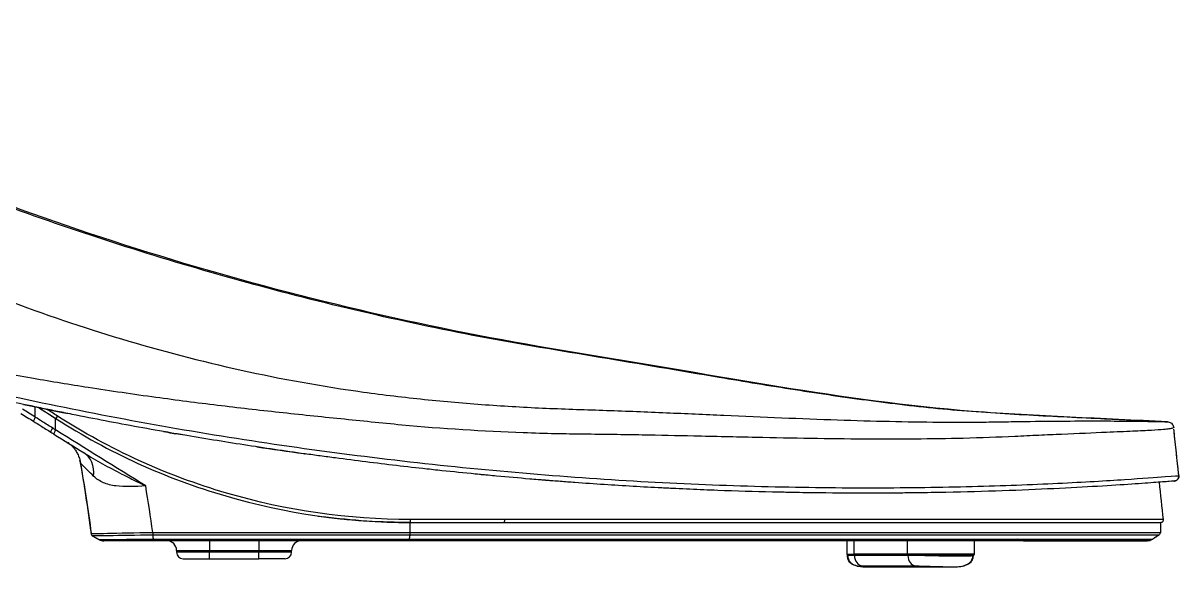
# Model space of a CAD drawing. Header units: millimetres. Extents: x 28 to 2363, y 8 to 1657.
# Drawn here: x 526.1 to 877.9, y 541.2 to 706.8 of the extents above; entities that cross this region are included whole.
import ezdxf

# ---------------------------------------------------------------- set-up
doc = ezdxf.new("R2010")
doc.units = ezdxf.units.MM
doc.layers.add('1LINE', color=7, linetype='CONTINUOUS')

msp = doc.modelspace()

# ---------------------------------------------------------------- linework, layer by layer
at = {"layer": '1LINE', "linetype": 'Continuous'}
for p, q in [((529.79, 586.75), (529.78, 589.91)), ((535.98, 582.88), (535.97, 586.35)), ((582.82, 549.12), (582.82, 546.12)), ((597.82, 549.12), (597.82, 546.12)), ((572.82, 546.12), (572.82, 545.62)), ((572.82, 546.12), (582.82, 546.12)), ((582.82, 545.62), (572.82, 545.62)), ((582.82, 545.62), (582.82, 546.12)), ((582.82, 546.12), (597.82, 546.12)), ((597.82, 545.62), (582.82, 545.62)), ((582.82, 543.62), (582.82, 545.62)), ((597.82, 546.12), (597.82, 545.62)), ((597.82, 543.62), (597.82, 545.62)), ((574.82, 543.62), (582.82, 543.62)), ((582.82, 543.62), (597.82, 543.62))]:
    msp.add_line(p, q, dxfattribs=at)
at = {"layer": '1LINE'}
for p, q in [((667.07, 569.11), (667.07, 569.11)), ((685.16, 567.52), (685.16, 567.52)), ((720.5, 565.2), (720.49, 565.2)), ((754.18, 563.94), (754.18, 563.94)), ((786.2, 563.61), (786.2, 563.61)), ((643.94, 551.67), (643.94, 554.67)), ((872.37, 554.72), (872.45, 554.72)), ((776.83, 549.12), (776.83, 545.06)), ((779.11, 545.06), (779.11, 549.12)), ((795.35, 545.06), (795.35, 549.12)), ((815.68, 545.06), (815.68, 549.12)), ((830.61, 549.12), (868.35, 549.12)), ((597.82, 546.12), (607.82, 546.12)), ((607.82, 545.62), (597.82, 545.62)), ((607.82, 545.62), (607.82, 546.12)), ((605.82, 543.62), (597.82, 543.62)), ((776.83, 545.06), (779.11, 545.06)), ((776.97, 544.76), (776.97, 544.55)), ((776.97, 544.76), (779.18, 544.76)), ((779.34, 544.76), (777.13, 544.76)), ((795.35, 545.06), (779.11, 545.06)), ((779.18, 544.76), (779.18, 544.64)), ((795.43, 544.64), (779.18, 544.64)), ((779.34, 544.76), (795.59, 544.76)), ((815.68, 545.06), (795.35, 545.06)), ((795.43, 544.76), (795.43, 544.64)), ((815.38, 544.76), (795.59, 544.76)), ((815.21, 544.55), (815.21, 544.76)), ((815.38, 544.55), (815.38, 544.76)), ((781.58, 541.44), (797.83, 541.44)), ((783.28, 541.2), (808.92, 541.2)), ((808.92, 541.2), (809.06, 541.2))]:
    msp.add_line(p, q, dxfattribs=at)
at = {"layer": '1LINE', "linetype": 'Continuous'}
for centre, radius, start, end in [((569.82, 546.12), 3, 0, 90), ((574.82, 545.62), 2, 180, 270)]:
    msp.add_arc(centre, radius, start, end, dxfattribs=at)
at = {"layer": '1LINE'}
for centre, radius, start, end in [((610.82, 546.12), 3, 90, 180), ((605.82, 545.62), 2, 270, 0), ((777.13, 545.06), 0.3, 180, 270), ((815.38, 545.06), 0.3, 270, 0)]:
    msp.add_arc(centre, radius, start, end, dxfattribs=at)
at = {"layer": '1LINE', "linetype": 'Continuous'}
for centre, major_axis, ratio, start_param, end_param in [((530.06, 586.77), (-0.8, -1.27), 0.146015, 4.824086, 6.29573), ((536.56, 586.97), (-0.433, -0.673), 0.132565, 4.594453, 6.296702), ((536.23, 582.9), (-0.8, -1.27), 0.134419, 4.816869, 6.295865), ((533.7, 571.19), (-3.9, -9.21), 0.996827, 2.134773, 2.218307), ((539.33, 567.4), (5.41, 8.41), 0.743588, 5.309255, 6.302322), ((550.69, 552.12), (0, -3), 0.997585, 5.773198, 6.283185), ((550.65, 552.12), (0, -3), 1, 5.790887, 6.283183), ((550.65, 552.12), (0, 3), 1, 2.648533, 3.14159)]:
    msp.add_ellipse(centre, major_axis=major_axis, ratio=ratio, start_param=start_param, end_param=end_param, dxfattribs=at)
at = {"layer": '1LINE'}
for centre, major_axis, ratio, start_param, end_param in [((643.94, 555.52), (0, -0.8), 0.11978, 0, 1.667447), ((672.56, 555.52), (0, -0.8), 0.185607, 0, 1.669256), ((643.82, 551.69), (0, -1), 0.119872, 0.585883, 1.553343), ((643.85, 551.69), (0, -1), 0.120007, 0.585883, 1.553343), ((779.34, 545.06), (0, 0.3), 0.798636, 1.570796, 3.141593), ((781.74, 544.64), (0, 3.2), 0.798636, 1.570796, 3.079985), ((795.59, 545.06), (0, -0.3), 0.798636, 4.712389, 6.283185), ((797.99, 544.64), (0, -3.2), 0.798636, 4.712389, 6.221577)]:
    msp.add_ellipse(centre, major_axis=major_axis, ratio=ratio, start_param=start_param, end_param=end_param, dxfattribs=at)
for points, knots in [([(872.13, 585.43), (866.13, 585.69), (852.35, 586.32), (830.81, 587.37), (807.49, 588.85), (784.25, 591.59), (761.08, 594.98), (733.55, 599.58), (701.61, 605.02), (665.17, 610.94), (629.33, 618.64), (594.08, 627.57), (559.47, 637.78), (525.24, 649.31), (491.46, 662.13), (458.16, 676.21), (426.32, 691.07), (405.78, 701.59), (396.05, 706.78)], [0, 0, 0, 0, 0.036385, 0.083486, 0.130631, 0.177839, 0.225103, 0.272413, 0.346831, 0.421327, 0.495924, 0.568671, 0.641492, 0.714374, 0.787302, 0.860262, 0.933234, 1, 1, 1, 1]), ([(396.64, 688.02), (398.57, 686.76), (402.92, 683.9), (412.24, 677.89), (429.64, 666.98), (455.23, 652.2), (487.31, 636.14), (520.83, 622.04), (555.97, 610.18), (592.27, 600.64), (623.39, 595.01), (648.28, 592.09), (666.87, 590.47), (685.4, 589.4), (703.8, 588.87), (721.88, 588.13), (745.69, 587.07), (774.08, 585.82), (800.34, 585.22), (817.02, 585.23), (826.13, 585.38), (834.97, 585.52), (845.13, 585.6), (855.34, 585.61), (862.09, 585.57), (866.47, 585.52), (869.53, 585.47), (871.26, 585.44), (872.09, 585.42), (872.17, 585.42)], [0, 0, 0, 0, 0.013025, 0.029337, 0.06247, 0.128322, 0.192927, 0.257386, 0.322453, 0.388052, 0.45328, 0.485694, 0.518103, 0.550662, 0.58345, 0.616382, 0.648722, 0.715281, 0.77949, 0.812124, 0.828431, 0.844811, 0.877609, 0.91008, 0.942717, 0.959253, 0.975707, 0.99761, 1, 1, 1, 1]), ([(874.46, 585.37), (864.56, 585.81), (854.65, 586.28), (834.85, 587.29), (824.94, 587.74), (795.33, 590.09), (775.73, 592.86), (736.6, 599.17), (717.1, 602.72), (677.93, 609), (658.48, 612.63), (600.66, 625.51), (562.75, 636.52), (515.6, 653.46), (505.75, 657.18), (495.96, 661.07)], [0, 0, 0, 0, 0.076563, 0.076563, 0.153125, 0.153125, 0.30625, 0.30625, 0.459375, 0.459375, 0.6125, 0.6125, 0.91875, 0.91875, 1, 1, 1, 1]), ([(876.37, 583.58), (876.3, 583.51), (876.16, 583.36), (875.04, 583.17), (873.09, 582.97), (869.68, 582.74), (864.03, 582.45), (855.32, 582.08), (845.28, 581.66), (835.36, 581.23), (825.57, 580.73), (808.53, 580.11), (787.54, 579.98), (765.95, 580.24), (748.67, 580.58), (731.52, 580.97), (716.96, 581.28), (705.75, 581.47), (696.95, 581.56), (687.8, 581.69), (669.47, 582.22), (650.66, 583.39), (632.09, 585.28), (619.66, 586.53), (604.04, 588.16), (585.28, 590.3), (565.88, 592.8), (547.19, 595.53), (522.29, 599.6), (491.81, 605.62), (461.05, 613.87), (436.63, 621.85), (418.24, 628.49), (403.03, 634.35), (391.58, 638.98), (386.24, 641.22), (383.86, 642.22)], [0, 0, 0, 0, 0.018946, 0.036614, 0.053001, 0.078065, 0.106249, 0.136388, 0.176904, 0.194704, 0.212376, 0.247738, 0.30991, 0.340983, 0.371843, 0.405858, 0.433404, 0.448643, 0.464291, 0.478876, 0.49559, 0.55773, 0.57326, 0.588809, 0.62002, 0.651428, 0.682817, 0.717371, 0.745505, 0.808517, 0.872207, 0.904588, 0.937476, 0.970643, 0.986922, 1, 1, 1, 1]), ([(394.02, 628.27), (417.19, 620.61), (440.65, 613.59), (488.19, 600.86), (512.23, 595.18), (548.54, 587.75), (560.67, 585.44), (585, 581.22), (597.19, 579.31), (621.62, 575.86), (633.86, 574.3), (658.39, 571.56), (670.62, 570.38), (706.94, 567.4), (730.65, 566.19), (764.06, 565.36), (774.87, 565.24), (795.76, 565.27), (805.67, 565.42), (819.64, 565.79), (824.15, 565.93), (832.87, 566.26), (837.08, 566.44), (849.05, 567.01), (855.92, 567.42), (866.87, 568.13), (871.03, 568.43), (876.54, 568.85), (877.93, 568.96), (877.92, 568.96)], [0, 0, 0, 0, 0.125, 0.125, 0.25, 0.25, 0.3125, 0.3125, 0.375, 0.375, 0.4375, 0.4375, 0.5, 0.5, 0.625, 0.625, 0.6875, 0.6875, 0.75, 0.75, 0.78125, 0.78125, 0.8125, 0.8125, 0.875, 0.875, 0.9375, 0.9375, 1, 1, 1, 1]), ([(536.13, 586.3), (552.12, 576.01), (569.34, 568.14), (606.18, 557.37), (624.9, 554.72), (643.94, 554.72)], [0, 0, 0, 0, 0.5, 0.5, 1, 1, 1, 1]), ([(644.04, 555.6), (625.06, 555.6), (606.39, 558.25), (569.65, 569.01), (552.48, 576.86), (536.53, 587.11)], [0, 0, 0, 0, 0.5, 0.5, 1, 1, 1, 1]), ([(872.17, 585.42), (872.82, 585.41), (873.94, 585.38), (874.28, 585.37), (874.46, 585.37)], [0, 0, 0, 0, 0.469858, 1, 1, 1, 1]), ([(874.46, 585.37), (874.54, 585.36), (874.62, 585.35), (874.91, 585.31), (875.13, 585.23), (875.45, 585.06), (875.57, 584.98), (875.84, 584.75), (875.98, 584.58), (876.2, 584.21), (876.29, 583.99), (876.35, 583.71), (876.36, 583.65), (876.37, 583.58)], [0, 0, 0, 0, 0.081319, 0.081319, 0.319161, 0.319161, 0.465183, 0.465183, 0.692925, 0.692925, 0.930768, 0.930768, 1, 1, 1, 1]), ([(611.93, 575.58), (605.72, 576.45), (599.51, 577.36), (590.21, 578.8), (587.11, 579.29), (580.92, 580.3), (577.82, 580.81), (574.73, 581.35)], [0, 0, 0, 0, 0.5, 0.5, 0.75, 0.75, 1, 1, 1, 1]), ([(877.92, 568.96), (877.9, 569.13), (877.89, 569.3), (877.4, 573.82), (876.94, 578.18), (876.48, 582.53)], [0, 0, 0, 0, 0.03771, 0.03771, 1, 1, 1, 1]), ([(648.97, 570.96), (642.81, 571.64), (636.63, 572.36), (627.37, 573.52), (624.28, 573.92), (619.65, 574.53), (618.11, 574.74), (615.02, 575.16), (613.48, 575.37), (611.93, 575.58)], [0, 0, 0, 0, 0.5, 0.5, 0.75, 0.75, 0.875, 0.875, 1, 1, 1, 1]), ([(611.93, 575.58), (611.93, 575.58), (611.93, 575.58), (611.93, 575.58), (611.93, 575.58), (611.93, 575.58), (611.93, 575.58), (611.93, 575.58), (611.93, 575.58), (611.93, 575.58)], [0, 0, 0, 0, 0.017097, 0.017097, 0.039859, 0.039859, 0.982902, 0.982902, 1, 1, 1, 1]), ([(648.97, 570.96), (648.97, 570.96), (648.97, 570.96), (648.97, 570.96), (648.97, 570.96), (648.97, 570.96), (648.97, 570.96), (648.97, 570.96), (648.97, 570.96), (648.97, 570.96)], [0, 0, 0, 0, 0.017038, 0.017038, 0.035817, 0.035817, 0.982962, 0.982962, 1, 1, 1, 1]), ([(667.07, 569.11), (667.07, 569.11), (667.07, 569.11), (667.02, 569.11), (666.96, 569.12), (666.7, 569.14), (666.49, 569.16), (665.86, 569.22), (665.43, 569.26), (664.17, 569.39), (663.32, 569.47), (659.09, 569.89), (655.71, 570.23), (651.47, 570.69), (650.62, 570.78), (649.56, 570.9), (649.35, 570.92), (649.08, 570.95), (649.03, 570.95), (648.97, 570.96), (648.97, 570.96), (648.97, 570.96)], [0, 0, 0, 0, 0.000003, 0.000003, 0.00869, 0.00869, 0.043776, 0.043776, 0.113949, 0.113949, 0.254295, 0.254295, 0.815797, 0.815797, 0.956148, 0.956148, 0.991235, 0.991235, 0.999997, 0.999997, 1, 1, 1, 1]), ([(685.16, 567.52), (685.16, 567.52), (685.16, 567.52), (685.14, 567.52), (685.13, 567.52), (685.09, 567.53), (685.06, 567.53), (684.93, 567.54), (684.83, 567.55), (684.52, 567.57), (684.31, 567.59), (683.68, 567.64), (683.26, 567.68), (682, 567.78), (681.17, 567.85), (676.97, 568.2), (673.61, 568.5), (669.39, 568.89), (668.55, 568.97), (667.49, 569.07), (667.28, 569.09), (667.07, 569.11), (667.07, 569.11), (667.07, 569.11)], [0, 0, 0, 0, 0.000003, 0.000003, 0.002128, 0.002128, 0.006486, 0.006486, 0.023915, 0.023915, 0.058774, 0.058774, 0.128492, 0.128492, 0.26793, 0.26793, 0.825815, 0.825815, 0.965255, 0.965255, 0.999997, 0.999997, 1, 1, 1, 1]), ([(720.49, 565.2), (714.7, 565.49), (708.85, 565.84), (700.01, 566.42), (697.05, 566.62), (692.6, 566.95), (691.12, 567.06), (688.89, 567.23), (688.14, 567.29), (687.02, 567.37), (686.65, 567.4), (685.9, 567.46), (685.54, 567.49), (685.16, 567.52)], [0, 0, 0, 0, 0.5, 0.5, 0.75, 0.75, 0.875, 0.875, 0.9375, 0.9375, 0.96875, 0.96875, 1, 1, 1, 1]), ([(876.55, 567.3), (876.55, 567.3), (876.02, 567.26), (873.89, 567.1), (872.29, 566.97), (865.99, 566.5), (859.9, 566.07), (843.47, 565.12), (833.21, 564.62), (816.55, 564.07), (810.76, 563.92), (801.78, 563.75), (798.73, 563.71), (794.08, 563.66), (792.52, 563.65), (790.16, 563.63), (789.37, 563.63), (788.19, 563.62), (787.79, 563.62), (787, 563.62), (786.62, 563.62), (786.2, 563.61)], [0, 0, 0, 0, 0.125, 0.125, 0.25, 0.25, 0.5, 0.5, 0.75, 0.75, 0.875, 0.875, 0.9375, 0.9375, 0.96875, 0.96875, 0.984375, 0.984375, 0.992187, 0.992187, 1, 1, 1, 1]), ([(877.92, 568.96), (877.94, 568.79), (877.93, 568.62), (877.85, 568.29), (877.79, 568.13), (877.61, 567.85), (877.49, 567.72), (877.22, 567.52), (877.07, 567.43), (876.88, 567.37), (876.84, 567.35), (876.72, 567.33), (876.64, 567.31), (876.56, 567.31)], [0, 0, 0, 0, 0.212311, 0.212311, 0.424622, 0.424622, 0.636933, 0.636933, 0.849244, 0.849244, 0.899625, 0.899625, 1, 1, 1, 1]), ([(876.56, 567.31), (876.64, 567.31), (876.72, 567.33), (876.84, 567.35), (876.88, 567.37), (877.07, 567.43), (877.22, 567.52), (877.49, 567.72), (877.61, 567.85), (877.79, 568.13), (877.85, 568.29), (877.93, 568.62), (877.94, 568.79), (877.92, 568.96)], [0, 0, 0, 0, 0.100375, 0.100375, 0.150756, 0.150756, 0.363067, 0.363067, 0.575378, 0.575378, 0.787689, 0.787689, 1, 1, 1, 1]), ([(876.97, 567.4), (876.99, 567.41), (877.02, 567.42), (877.19, 567.49), (877.33, 567.59), (877.58, 567.82), (877.68, 567.96), (877.84, 568.25), (877.89, 568.42), (877.93, 568.71), (877.94, 568.83), (877.92, 568.96)], [0, 0, 0, 0, 0.034336, 0.034336, 0.292655, 0.292655, 0.550973, 0.550973, 0.809292, 0.809292, 1, 1, 1, 1]), ([(754.18, 563.94), (748.71, 564.07), (743.15, 564.24), (734.73, 564.55), (731.91, 564.66), (727.64, 564.85), (726.22, 564.92), (724.08, 565.02), (723.36, 565.05), (721.93, 565.12), (721.2, 565.16), (720.5, 565.2)], [0, 0, 0, 0, 0.5, 0.5, 0.75, 0.75, 0.875, 0.875, 0.9375, 0.9375, 1, 1, 1, 1]), ([(786.2, 563.61), (781.06, 563.6), (775.82, 563.62), (767.81, 563.7), (765.12, 563.73), (761.04, 563.8), (759.68, 563.83), (757.62, 563.87), (756.94, 563.88), (755.56, 563.91), (754.89, 563.93), (754.18, 563.94)], [0, 0, 0, 0, 0.5, 0.5, 0.75, 0.75, 0.875, 0.875, 0.9375, 0.9375, 1, 1, 1, 1]), ([(643.94, 554.67), (643.94, 554.67), (643.94, 554.67), (647.32, 554.67), (650.68, 554.67), (657.39, 554.67), (660.74, 554.67), (667.4, 554.67), (670.72, 554.67), (677.32, 554.67), (680.61, 554.67), (687.15, 554.67), (690.41, 554.67), (696.89, 554.67), (700.11, 554.67), (709.74, 554.67), (716.1, 554.67), (728.7, 554.67), (734.94, 554.67), (747.29, 554.67), (753.4, 554.67), (760.97, 554.67), (762.48, 554.67), (765.48, 554.67), (766.97, 554.67), (771.42, 554.67), (774.36, 554.67), (780.17, 554.67), (783.05, 554.67), (788.74, 554.67), (791.56, 554.67), (799.92, 554.67), (805.37, 554.67), (813.28, 554.67), (815.88, 554.67), (819.7, 554.67), (820.96, 554.67), (823.46, 554.67), (824.7, 554.67), (830.77, 554.67), (835.34, 554.67), (841.68, 554.67), (843.71, 554.67), (846.61, 554.67), (847.55, 554.67), (849.38, 554.67), (850.28, 554.67), (852.01, 554.67), (852.86, 554.67), (854.09, 554.67), (854.49, 554.67), (855.28, 554.67), (855.67, 554.67), (857.59, 554.67), (859.01, 554.67), (861.64, 554.67), (862.85, 554.67), (865.06, 554.67), (866.05, 554.67), (867.84, 554.67), (868.62, 554.67), (869.64, 554.67), (869.95, 554.67), (870.37, 554.67), (870.51, 554.67), (870.76, 554.67), (870.89, 554.67), (871.46, 554.67), (871.8, 554.67), (872.26, 554.67), (872.37, 554.67), (872.37, 554.67)], [0, 0, 0, 0, 0.000002, 0.000002, 0.031252, 0.031252, 0.062502, 0.062502, 0.093752, 0.093752, 0.125002, 0.125002, 0.156252, 0.156252, 0.187502, 0.187502, 0.250002, 0.250002, 0.312502, 0.312502, 0.375001, 0.375001, 0.390626, 0.390626, 0.406251, 0.406251, 0.437501, 0.437501, 0.468751, 0.468751, 0.500001, 0.500001, 0.562501, 0.562501, 0.593751, 0.593751, 0.609376, 0.609376, 0.625001, 0.625001, 0.687501, 0.687501, 0.718751, 0.718751, 0.734376, 0.734376, 0.750001, 0.750001, 0.765626, 0.765626, 0.773438, 0.773438, 0.781251, 0.781251, 0.8125, 0.8125, 0.84375, 0.84375, 0.875, 0.875, 0.90625, 0.90625, 0.921875, 0.921875, 0.929688, 0.929688, 0.9375, 0.9375, 0.96875, 0.96875, 1, 1, 1, 1]), ([(672.56, 554.72), (675.1, 554.72), (682.24, 554.72), (692.43, 554.72), (703.54, 554.72), (723.52, 554.72), (740.01, 554.72), (752.69, 554.72), (752.69, 554.72), (752.69, 554.72), (752.69, 554.72), (752.69, 554.72), (752.7, 554.72), (752.72, 554.72), (752.75, 554.72), (752.82, 554.72), (752.95, 554.72), (753.21, 554.72), (753.73, 554.72), (754.77, 554.72), (756.84, 554.72), (760.96, 554.72), (769.11, 554.72), (785.04, 554.72), (798.13, 554.72), (806.46, 554.72), (806.46, 554.72), (806.46, 554.72), (806.46, 554.72), (806.47, 554.72), (806.48, 554.72), (806.49, 554.72), (806.53, 554.72), (806.59, 554.72), (806.73, 554.72), (806.99, 554.72), (807.52, 554.72), (808.59, 554.72), (810.7, 554.72), (814.89, 554.72), (823.08, 554.72), (834.08, 554.72), (845.73, 554.72), (855.34, 554.72), (862.88, 554.72), (866.55, 554.72), (868.02, 554.72), (868.02, 554.72), (868.02, 554.72), (868.02, 554.72), (868.02, 554.72), (868.03, 554.72), (868.03, 554.72), (868.04, 554.72), (868.06, 554.72), (868.1, 554.72), (868.18, 554.72), (868.34, 554.72), (868.64, 554.72), (869.23, 554.72), (870.27, 554.72), (871.64, 554.72), (872.37, 554.72), (872.43, 554.72), (872.45, 554.72)], [0, 0, 0, 0, 0.026171, 0.073712, 0.106177, 0.142912, 0.285771, 0.285773, 0.285775, 0.285778, 0.285785, 0.285798, 0.285824, 0.285876, 0.285981, 0.286191, 0.28661, 0.287449, 0.289126, 0.292481, 0.299187, 0.312592, 0.339365, 0.392746, 0.499347, 0.499349, 0.499351, 0.499355, 0.499362, 0.499378, 0.499408, 0.499469, 0.499591, 0.499834, 0.500322, 0.501296, 0.503246, 0.507149, 0.514964, 0.530626, 0.562044, 0.625004, 0.687933, 0.750092, 0.812423, 0.875102, 0.875104, 0.875106, 0.87511, 0.875117, 0.875133, 0.875163, 0.875224, 0.875347, 0.875592, 0.876084, 0.87707, 0.879005, 0.882905, 0.8907, 0.906274, 0.937405, 0.983542, 1, 1, 1, 1]), ([(873.24, 555.61), (873.21, 555.61), (872.89, 555.61), (871.48, 555.61), (870.42, 555.61), (867.55, 555.61), (865.72, 555.61), (861.37, 555.61), (858.86, 555.61), (853.18, 555.61), (850, 555.61), (842.88, 555.61), (838.96, 555.61), (826.44, 555.61), (817.07, 555.61), (797.46, 555.6), (787.17, 555.6), (765.91, 555.6), (754.85, 555.6), (720.69, 555.6), (697.11, 555.6), (672.71, 555.6)], [0, 0, 0, 0, 0.0625, 0.0625, 0.125, 0.125, 0.1875, 0.1875, 0.25, 0.25, 0.3125, 0.3125, 0.375, 0.375, 0.5, 0.5, 0.625, 0.625, 0.75, 0.75, 1, 1, 1, 1]), ([(872.45, 554.72), (872.54, 554.72), (872.63, 554.74), (872.8, 554.8), (872.88, 554.85), (873.01, 554.96), (873.08, 555.03), (873.17, 555.18), (873.2, 555.26), (873.24, 555.44), (873.25, 555.52), (873.24, 555.61)], [0, 0, 0, 0, 0.201879, 0.201879, 0.403757, 0.403757, 0.605637, 0.605637, 0.807519, 0.807519, 1, 1, 1, 1]), ([(872.71, 554.77), (872.71, 554.77), (872.71, 554.77), (872.8, 554.8), (872.88, 554.85), (873.01, 554.96), (873.08, 555.03), (873.17, 555.18), (873.2, 555.26), (873.24, 555.44), (873.25, 555.52), (873.24, 555.61)], [0, 0, 0, 0, 0.000045, 0.000045, 0.252976, 0.252976, 0.505908, 0.505908, 0.758843, 0.758843, 1, 1, 1, 1]), ([(868.35, 549.12), (868.35, 549.12), (866.58, 549.12), (859.59, 549.12), (854.4, 549.12), (840.85, 549.12), (832.33, 549.12), (813.3, 549.12), (802.83, 549.12), (769.93, 549.12), (746.11, 549.12), (708.59, 549.12), (695.81, 549.12), (669.85, 549.12), (656.68, 549.12), (643.47, 549.12)], [0, 0, 0, 0, 0.125, 0.125, 0.25, 0.25, 0.375, 0.375, 0.5, 0.5, 0.75, 0.75, 0.875, 0.875, 1, 1, 1, 1]), ([(643.67, 549.62), (656.98, 549.62), (670.25, 549.62), (696.4, 549.62), (709.28, 549.62), (747.06, 549.62), (771.06, 549.62), (804.17, 549.62), (814.71, 549.62), (833.84, 549.62), (842.39, 549.62), (856, 549.62), (861.21, 549.62), (868.24, 549.62), (870.01, 549.62), (870.01, 549.62)], [0, 0, 0, 0, 0.125, 0.125, 0.25, 0.25, 0.5, 0.5, 0.625, 0.625, 0.75, 0.75, 0.875, 0.875, 1, 1, 1, 1]), ([(871.87, 550.86), (871.87, 550.86), (871.43, 550.86), (869.65, 550.86), (868.32, 550.86), (863.03, 550.86), (857.81, 550.86), (844.11, 550.86), (835.48, 550.86), (816.29, 550.86), (805.66, 550.86), (772.32, 550.86), (748.15, 550.86), (710.06, 550.86), (697.08, 550.86), (670.72, 550.86), (657.34, 550.86), (643.92, 550.86)], [0, 0, 0, 0, 0.0625, 0.0625, 0.125, 0.125, 0.25, 0.25, 0.375, 0.375, 0.5, 0.5, 0.75, 0.75, 0.875, 0.875, 1, 1, 1, 1]), ([(643.97, 551.67), (657.42, 551.67), (670.83, 551.67), (697.24, 551.67), (710.24, 551.67), (748.4, 551.67), (772.63, 551.67), (806.02, 551.67), (816.67, 551.67), (835.89, 551.67), (844.52, 551.67), (858.24, 551.67), (863.47, 551.67), (868.76, 551.67), (870.09, 551.67), (871.87, 551.67), (872.32, 551.67), (872.32, 551.67)], [0, 0, 0, 0, 0.125, 0.125, 0.25, 0.25, 0.5, 0.5, 0.625, 0.625, 0.75, 0.75, 0.875, 0.875, 0.9375, 0.9375, 1, 1, 1, 1]), ([(830.61, 549.12), (830.27, 549.12), (829.93, 549.18), (829.39, 549.37), (829.17, 549.48), (828.96, 549.61)], [0, 0, 0, 0, 0.582911, 0.582911, 1, 1, 1, 1]), ([(869.2, 549.24), (869.16, 549.23), (869.13, 549.22), (868.85, 549.15), (868.6, 549.12), (868.35, 549.12)], [0, 0, 0, 0, 0.131479, 0.131479, 1, 1, 1, 1]), ([(871.87, 550.86), (871.64, 550.7), (871.41, 550.55), (870.79, 550.14), (870.4, 549.88), (870.01, 549.62)], [0, 0, 0, 0, 0.373211, 0.373211, 1, 1, 1, 1]), ([(871.87, 550.86), (871.62, 550.69), (871.37, 550.52), (870.75, 550.11), (870.38, 549.86), (870.01, 549.62)], [0, 0, 0, 0, 0.407925, 0.407925, 1, 1, 1, 1]), ([(872.32, 551.66), (872.32, 551.55), (872.29, 551.43), (872.21, 551.22), (872.15, 551.13), (872.02, 550.97), (871.95, 550.91), (871.87, 550.86)], [0, 0, 0, 0, 0.353654, 0.353654, 0.707309, 0.707309, 1, 1, 1, 1]), ([(872.32, 551.66), (872.32, 551.55), (872.29, 551.43), (872.21, 551.22), (872.15, 551.13), (872.02, 550.97), (871.95, 550.91), (871.87, 550.86)], [0, 0, 0, 0, 0.353654, 0.353654, 0.707309, 0.707309, 1, 1, 1, 1]), ([(776.97, 544.55), (776.97, 544.43), (776.98, 544.19), (777.07, 543.69), (777.3, 543.09), (777.76, 542.49), (778.69, 541.78), (780.44, 541.3), (782.22, 541.16), (783.28, 541.2)], [0, 0, 0, 0, 0.035144, 0.073064, 0.159735, 0.263465, 0.383938, 0.667818, 1, 1, 1, 1]), ([(777.13, 544.55), (777.13, 544.43), (777.15, 544.18), (777.23, 543.69), (777.46, 543.09), (777.92, 542.48), (778.86, 541.78), (780.59, 541.3), (782.36, 541.16), (783.42, 541.2)], [0, 0, 0, 0, 0.035254, 0.073257, 0.159929, 0.263244, 0.383464, 0.667683, 1, 1, 1, 1]), ([(815.21, 544.55), (815.21, 544.54), (815.18, 544.53), (814.91, 544.48), (814.42, 544.45), (812.97, 544.41), (811.99, 544.4), (809.7, 544.4), (808.37, 544.41), (805.58, 544.45), (804.13, 544.48), (799.82, 544.58), (797.19, 544.64), (795.43, 544.64)], [0, 0, 0, 0, 0.055916, 0.055916, 0.213264, 0.213264, 0.370611, 0.370611, 0.527958, 0.527958, 0.685305, 0.685305, 1, 1, 1, 1]), ([(808.92, 541.2), (809.6, 541.17), (810.95, 541.23), (812.94, 541.54), (814.39, 542.43), (815.09, 543.56), (815.21, 544.21), (815.21, 544.55)], [0, 0, 0, 0, 0.232513, 0.4725, 0.731777, 0.866815, 1, 1, 1, 1]), ([(809.06, 541.2), (809.75, 541.17), (811.1, 541.23), (813.1, 541.54), (814.56, 542.44), (815.25, 543.56), (815.37, 544.21), (815.38, 544.55)], [0, 0, 0, 0, 0.232314, 0.47254, 0.731322, 0.866789, 1, 1, 1, 1]), ([(783.29, 541.2), (783.28, 541.2), (783.28, 541.2), (782.44, 541.2), (781.73, 541.21), (780.65, 541.25), (780.29, 541.29), (779.81, 541.38), (780.33, 541.44), (781.58, 541.44)], [0, 0, 0, 0, 0.001186, 0.001186, 0.25089, 0.25089, 0.500593, 0.500593, 1, 1, 1, 1]), ([(797.83, 541.44), (799.07, 541.44), (800.95, 541.38), (804.06, 541.29), (805.11, 541.25), (807.12, 541.21), (808.08, 541.2), (808.91, 541.2), (808.92, 541.2), (808.92, 541.2)], [0, 0, 0, 0, 0.499735, 0.499735, 0.749602, 0.749602, 0.999469, 0.999469, 1, 1, 1, 1])]:
    msp.add_open_spline(points, degree=3, knots=knots, dxfattribs=at)
at = {"layer": '1LINE', "linetype": 'Continuous'}
for points, knots in [([(538.92, 588.02), (537.37, 588.34), (535.83, 588.65), (532.74, 589.28), (531.2, 589.6), (526.57, 590.57), (523.49, 591.23), (514.26, 593.23), (508.13, 594.61), (489.77, 598.89), (477.6, 601.92), (441.28, 611.54), (417.34, 618.66), (393.67, 626.45)], [0, 0, 0, 0, 0.03125, 0.03125, 0.0625, 0.0625, 0.125, 0.125, 0.25, 0.25, 0.5, 0.5, 1, 1, 1, 1]), ([(526.25, 590.64), (527.62, 590.35), (528.99, 590.07), (533.1, 589.21), (535.85, 588.64), (538.59, 588.09)], [0, 0, 0, 0, 0.332666, 0.332666, 1, 1, 1, 1]), ([(530.77, 589.7), (530.93, 589.59), (531.1, 589.49), (531.8, 589.04), (532.34, 588.69), (533.69, 587.82), (534.51, 587.3), (535.54, 586.63), (535.75, 586.49), (535.97, 586.35)], [0, 0, 0, 0, 0.093547, 0.093547, 0.40591, 0.40591, 0.874457, 0.874457, 1, 1, 1, 1]), ([(574.73, 581.35), (574.73, 581.35), (574.73, 581.35), (574.73, 581.35), (574.73, 581.35), (574.73, 581.35), (574.72, 581.35), (574.67, 581.36), (574.62, 581.37), (574.35, 581.41), (574.14, 581.45), (573.5, 581.56), (573.08, 581.63), (565.89, 582.87), (559.13, 584.1), (549.01, 586.03), (545.64, 586.68), (541.44, 587.52), (540.6, 587.69), (539.54, 587.9), (539.33, 587.94), (539.07, 587.99), (539.02, 588), (538.95, 588.02), (538.94, 588.02), (538.92, 588.02), (538.92, 588.02), (538.92, 588.02), (538.92, 588.02), (538.92, 588.02)], [0, 0, 0, 0, 0.000002, 0.000002, 0.000086, 0.000086, 0.000362, 0.000362, 0.004779, 0.004779, 0.022448, 0.022448, 0.057785, 0.057785, 0.623218, 0.623218, 0.905902, 0.905902, 0.97657, 0.97657, 0.994237, 0.994237, 0.998654, 0.998654, 0.999758, 0.999758, 0.999998, 0.999998, 1, 1, 1, 1]), ([(529.27, 585.5), (529.99, 585.05), (530.71, 584.59), (531.96, 583.81), (532.48, 583.48), (533.53, 582.83), (534.05, 582.5), (534.57, 582.17)], [0, 0, 0, 0, 0.409247, 0.409247, 0.704623, 0.704623, 1, 1, 1, 1]), ([(535.11, 583.42), (534.59, 583.75), (534.06, 584.08), (533.01, 584.73), (532.49, 585.06), (531.24, 585.84), (530.51, 586.29), (529.79, 586.75), (529.79, 586.75), (529.79, 586.75)], [0, 0, 0, 0, 0.295379, 0.295379, 0.590756, 0.590756, 0.999991, 0.999991, 1, 1, 1, 1]), ([(536.22, 586.24), (536.22, 586.24), (536.22, 586.24), (536.19, 586.24), (536.16, 586.25), (536.13, 586.25)], [0, 0, 0, 0, 0.09646, 0.09646, 1, 1, 1, 1]), ([(535.98, 582.88), (535.98, 582.88), (535.98, 582.88), (535.69, 583.06), (535.4, 583.24), (535.11, 583.42)], [0, 0, 0, 0, 0.000058, 0.000058, 1, 1, 1, 1]), ([(568.87, 582.36), (569.72, 582.22), (570.57, 582.07), (571.8, 581.85), (572.17, 581.79), (572.54, 581.72)], [0, 0, 0, 0, 0.694815, 0.694815, 1, 1, 1, 1]), ([(539.85, 579.03), (539.85, 579.03), (539.87, 579.01), (539.96, 578.94), (540.02, 578.89)], [0, 0, 0, 0, 0.527251, 1, 1, 1, 1]), ([(540.53, 578.45), (540.65, 578.34), (540.98, 578.02), (541.58, 577.34), (542.25, 576.39), (542.87, 575.22), (543.31, 574.02), (543.47, 573.2), (543.52, 572.85)], [0, 0, 0, 0, 0.098267, 0.24365, 0.426583, 0.624796, 0.843266, 1, 1, 1, 1]), ([(544.63, 575.88), (546.45, 574.74), (548.32, 573.65), (552.18, 571.5), (554.17, 570.45), (557.31, 568.85), (558.44, 568.28), (560.14, 567.43), (560.71, 567.15), (561.57, 566.72), (561.85, 566.58), (562.28, 566.37), (562.42, 566.3), (562.64, 566.2), (562.71, 566.16), (562.82, 566.11), (562.85, 566.09), (562.93, 566.05), (562.98, 566.03), (563.12, 565.96), (563.22, 565.91), (563.34, 565.85), (563.36, 565.84), (563.4, 565.82), (563.4, 565.82), (563.41, 565.81)], [0, 0, 0, 0, 0.307171, 0.307171, 0.624042, 0.624042, 0.801109, 0.801109, 0.889777, 0.889777, 0.934134, 0.934134, 0.956317, 0.956317, 0.96741, 0.96741, 0.972957, 0.972957, 0.979818, 0.979818, 0.994826, 0.994826, 0.998756, 0.998756, 1, 1, 1, 1]), ([(543.46, 573.34), (543.49, 573.2), (543.52, 573.03), (543.53, 572.87), (543.54, 572.84)], [0, 0, 0, 0, 0.819245, 1, 1, 1, 1]), ([(543.49, 572.85), (543.97, 570.09), (545.1, 563.27), (546.15, 556.08), (546.72, 551.66), (546.77, 551.3)], [0, 0, 0, 0, 0.385779, 0.950819, 1, 1, 1, 1]), ([(547.55, 568.8), (546.28, 570.03), (545.18, 571.1), (543.84, 572.45), (543.49, 572.81), (543.49, 572.85)], [0, 0, 0, 0, 0.548577, 0.548577, 1, 1, 1, 1]), ([(563.41, 565.81), (560.23, 565.63), (557.06, 565.45), (552.96, 565.99), (551.67, 566.3), (549.4, 567.29), (548.42, 567.95), (547.55, 568.8)], [0, 0, 0, 0, 0.5, 0.5, 0.75, 0.75, 1, 1, 1, 1]), ([(546.77, 551.31), (546.77, 551.31), (547.12, 551.31), (548.68, 551.34), (550.03, 551.36), (555.21, 551.46), (560.26, 551.56), (565.55, 551.67)], [0, 0, 0, 0, 0.218489, 0.218489, 0.478993, 0.478993, 1, 1, 1, 1]), ([(546.79, 551.31), (546.8, 551.23), (546.82, 551.06), (546.96, 550.83), (547.13, 550.65), (547.26, 550.58), (547.31, 550.55)], [0, 0, 0, 0, 0.233628, 0.544871, 0.803089, 1, 1, 1, 1]), ([(546.79, 551.3), (546.8, 551.23), (546.82, 551.06), (546.96, 550.83), (547.14, 550.65), (547.27, 550.56), (547.34, 550.54), (547.34, 550.54)], [0, 0, 0, 0, 0.225696, 0.528815, 0.780289, 0.992724, 1, 1, 1, 1]), ([(565.64, 550.86), (560.48, 550.77), (555.53, 550.69), (550.46, 550.61), (549.15, 550.59), (547.62, 550.57), (547.27, 550.56), (547.28, 550.57)], [0, 0, 0, 0, 0.520518, 0.520518, 0.780776, 0.780776, 1, 1, 1, 1]), ([(549.19, 549.5), (549.19, 549.5), (550.78, 549.51), (555.11, 549.54), (557, 549.55), (561.14, 549.58), (563.46, 549.6), (565.76, 549.62)], [0, 0, 0, 0, 0.478773, 0.478773, 0.739387, 0.739387, 1, 1, 1, 1]), ([(565.87, 549.12), (561.6, 549.12), (557.5, 549.12), (553.29, 549.12), (552.2, 549.12), (550.94, 549.12), (550.64, 549.12), (550.65, 549.12)], [0, 0, 0, 0, 0.521593, 0.521593, 0.782389, 0.782389, 1, 1, 1, 1]), ([(565.55, 551.67), (565.55, 551.67), (565.55, 551.67), (565.55, 551.67), (565.55, 551.67), (565.56, 551.66), (565.56, 551.66), (565.57, 551.65), (565.57, 551.65), (565.57, 551.63), (565.58, 551.62), (565.58, 551.61), (565.58, 551.6), (565.59, 551.57), (565.59, 551.56), (565.59, 551.52), (565.59, 551.5), (565.6, 551.45), (565.6, 551.41), (565.61, 551.28), (565.62, 551.17), (565.63, 551), (565.64, 550.92), (565.64, 550.86)], [0, 0, 0, 0, 0.003913, 0.003913, 0.011502, 0.011502, 0.020576, 0.020576, 0.043064, 0.043064, 0.064487, 0.064487, 0.095726, 0.095726, 0.14176, 0.14176, 0.209667, 0.209667, 0.308907, 0.308907, 0.654461, 0.654461, 1, 1, 1, 1]), ([(565.76, 549.62), (565.78, 549.46), (565.8, 549.33), (565.83, 549.18), (565.84, 549.13), (565.86, 549.12), (565.86, 549.12), (565.87, 549.12)], [0, 0, 0, 0, 0.500279, 0.500279, 0.928928, 0.928928, 1, 1, 1, 1])]:
    msp.add_open_spline(points, degree=3, knots=knots, dxfattribs=at)
for points, degree in [([(525.41, 587.91), (526.7, 587.11), (527.98, 586.3), (529.27, 585.5)], 3), ([(529.79, 586.75), (528.5, 587.55), (527.22, 588.36), (525.93, 589.16)], 3), ([(530.88, 589.67), (532.66, 588.53), (534.44, 587.39), (536.22, 586.24)], 3), ([(530.89, 589.67), (532.64, 588.55), (534.38, 587.42), (536.13, 586.3)], 3), ([(536.53, 587.11), (535.46, 587.79), (534.39, 588.48), (533.32, 589.17)], 3), ([(535.97, 586.35), (536.03, 586.32), (536.08, 586.28), (536.13, 586.25)], 3), ([(534.57, 582.17), (534.48, 582.22), (534.73, 582.79), (535.11, 583.42)], 3), ([(534.57, 582.17), (534.86, 581.99), (535.15, 581.81), (535.44, 581.63)], 3), ([(535.44, 581.63), (538.5, 579.72), (541.56, 577.8), (544.63, 575.88)], 3), ([(563.41, 565.81), (554.24, 571.52), (545.08, 577.21), (535.98, 582.88)], 3), ([(543.54, 572.83), (544.73, 565.67), (545.89, 558.51), (546.82, 551.31)], 3), ([(565.54, 551.67), (564.9, 556.39), (564.2, 561.11), (563.41, 565.81)], 3), ([(547.26, 550.58), (548.23, 550.03), (549.2, 549.49)], 2), ([(548.23, 550.03), (548.71, 549.76), (549.2, 549.49)], 2), ([(565.55, 551.67), (565.55, 551.67), (565.54, 551.67), (565.54, 551.67)], 3), ([(565.76, 549.62), (565.64, 550.86)], 1), ([(565.64, 550.86), (565.64, 550.86), (565.64, 550.86), (565.64, 550.86)], 3), ([(565.76, 549.62), (565.76, 549.62)], 1)]:
    msp.add_open_spline(points, degree=degree, dxfattribs=at)
at = {"layer": '1LINE'}
for points, degree in [([(877.93, 568.87), (877.17, 575.99), (876.41, 583.11)], 2), ([(877.93, 568.87), (877.17, 575.98), (876.42, 583.09)], 2), ([(597.25, 577.71), (601.99, 577), (606.73, 576.31), (611.48, 575.65)], 3), ([(611.48, 575.65), (611.63, 575.63), (611.78, 575.61), (611.93, 575.58)], 3), ([(873.24, 555.61), (872.84, 559.39), (872.44, 563.17), (872.03, 566.95)], 3), ([(873.24, 555.61), (872.84, 559.39), (872.44, 563.17), (872.03, 566.95)], 3), ([(876.55, 567.3), (876.55, 567.3), (876.56, 567.3), (876.56, 567.31)], 3), ([(877.92, 568.96), (877.92, 568.98), (877.92, 569), (877.92, 569.02)], 3), ([(615.94, 556.64), (625.21, 555.33), (634.54, 554.67), (643.94, 554.67)], 3), ([(644.02, 554.67), (635.12, 554.67), (626.24, 555.26), (617.39, 556.45)], 3), ([(643.94, 554.72), (653.49, 554.72), (663.03, 554.72), (672.56, 554.72)], 3), ([(672.71, 555.6), (663.25, 555.6), (653.67, 555.6), (644.04, 555.6)], 3), ([(872.37, 554.67), (872.33, 552.36)], 1), ([(872.37, 554.67), (872.33, 552.36)], 1), ([(565.54, 551.67), (591.69, 551.67), (617.93, 551.67), (643.94, 551.67)], 3), ([(643.88, 550.86), (617.93, 550.86), (591.74, 550.85), (565.64, 550.86)], 3), ([(565.76, 549.62), (591.75, 549.62), (617.82, 549.62), (643.67, 549.62)], 3), ([(643.47, 549.12), (617.72, 549.12), (591.75, 549.12), (565.87, 549.12)], 3), ([(643.67, 549.62), (643.61, 549.3), (643.54, 549.12), (643.47, 549.12)], 3), ([(643.67, 549.62), (643.75, 550.03), (643.83, 550.44), (643.92, 550.86)], 3), ([(643.92, 550.86), (643.91, 550.86), (643.89, 550.86), (643.88, 550.86)], 3), ([(643.94, 551.67), (643.95, 551.67), (643.96, 551.67), (643.97, 551.67)], 3), ([(868.35, 549.12), (868.64, 549.12), (868.93, 549.16), (869.2, 549.24)], 3), ([(870.01, 549.62), (869.76, 549.45), (869.47, 549.32), (869.18, 549.24)], 3), ([(870.01, 549.62), (869.77, 549.46), (869.5, 549.33), (869.22, 549.25)], 3), ([(872.33, 552.36), (872.32, 551.67)], 1), ([(872.33, 552.36), (872.32, 551.67)], 1), ([(779.18, 544.64), (777.74, 544.64), (776.97, 544.6), (776.97, 544.55)], 3), ([(815.38, 544.55), (815.38, 544.56), (815.34, 544.57), (815.26, 544.58)], 3)]:
    msp.add_open_spline(points, degree=degree, dxfattribs=at)

doc.saveas('drawing.dxf')
